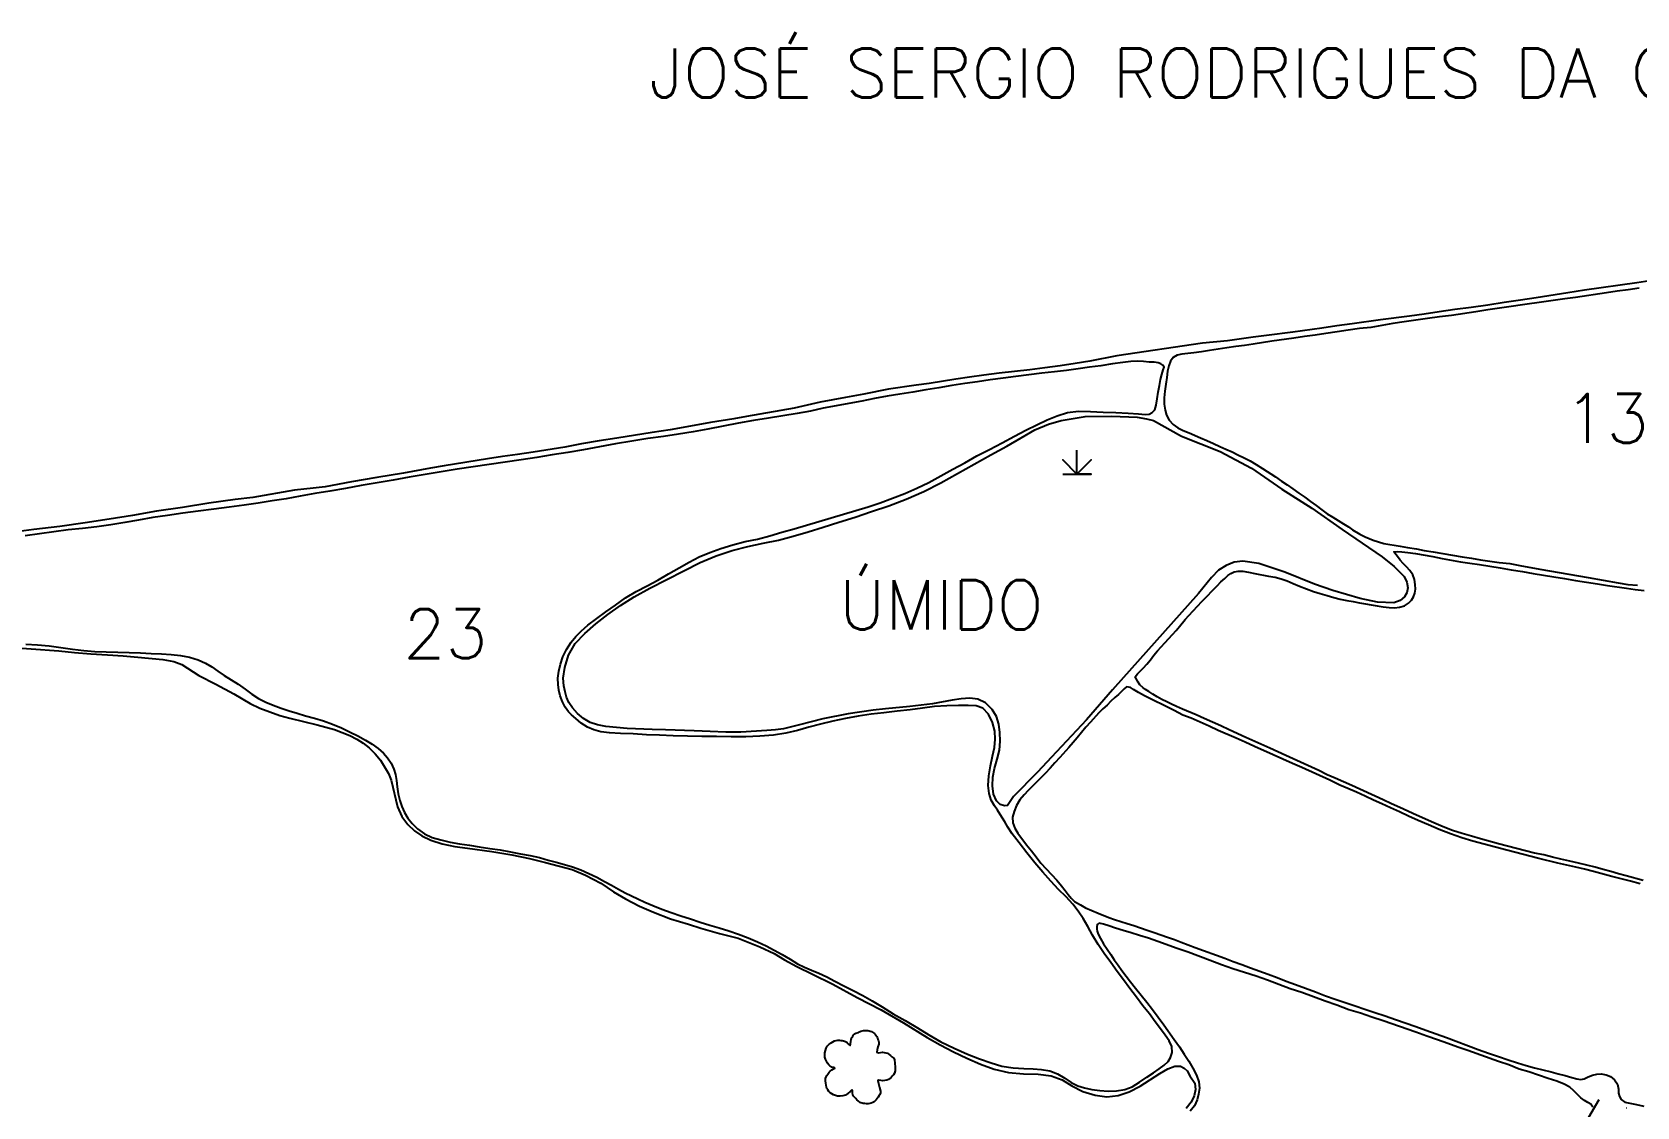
# Model space of a CAD drawing. Extents: x 724956 to 730896, y 7806909 to 7811109.
# Drawn here: x 726270 to 727120, y 7809870 to 7810439 of the extents above; entities that cross this region are included whole.
import ezdxf

# ---------------------------------------------------------------- set-up
doc = ezdxf.new("R2010")
doc.units = 0
doc.header["$MEASUREMENT"] = 0
doc.linetypes.add('CONTINUO', pattern=[0])
doc.linetypes.add('DASHDOT', pattern=[25.4, 12.7, -6.35, 0, -6.35])
for name, color, linetype in [('0114000131', 1, 'Continuous'), ('0114000131013', 5, 'Continuous'), ('0114000131014', 5, 'Continuous'), ('0114000131015', 5, 'Continuous'), ('0114000131016', 5, 'Continuous'), ('0114000131023', 5, 'Continuous'), ('_SIMBOLO ARVORE', 118, 'Continuous'), ('_SIMBOLO BREJO', 118, 'Continuous'), ('MATO', 3, 'Continuous'), ('REDE_DE_LUZ', 6, 'DASHDOT'), ('TEXTO_CONFRONTANTES', 7, 'Continuous'), ('TEXTO_NUN_TAL', 7, 'Continuous'), ('TG', 7, 'CONTINUO')]:
    doc.layers.add(name, color=color, linetype=linetype)
doc.layers.add('TEXTO_DIVERSOS', color=7, linetype='Continuous', lineweight=5)
doc.styles.add('Simplex', font='simplex.shx')

# ---------------------------------------------------------------- blocks, each defined once
blk = doc.blocks.new('92C4C93630411DD16ADE60')
at = {"layer": 'TG', "color": 94, "linetype": 'CONTINUO'}
blk.add_polyline3d([(727079.207964, 7809617.410039, 0), (727078.622403, 7809616.878115, 0), (727077.940319, 7809616.272095, 0), (727077.179466, 7809615.7071, 0), (727076.317577, 7809615.471178, 0), (727075.442443, 7809615.376827, 0), (727074.601834, 7809615.409472, 0), (727073.917431, 7809615.557139, 0), (727073.307658, 7809615.800701, 0), (727072.764851, 7809616.123631, 0), (727072.259699, 7809616.506016, 0), (727071.822418, 7809616.937259, 0), (727071.461579, 7809617.403375, 0), (727071.215591, 7809617.846502, 0), (727071.040807, 7809618.329443, 0), (727070.923417, 7809618.871125, 0), (727070.808649, 7809619.589675, 0), (727070.75438, 7809620.330415, 0), (727070.777523, 7809621.037869, 0), (727070.957596, 7809621.560737, 0), (727071.201955, 7809622.011237, 0), (727071.480562, 7809622.405763, 0), (727071.688498, 7809622.765217, 0), (727071.926761, 7809623.098102, 0), (727072.221471, 7809623.41743, 0), (727072.790196, 7809623.788164, 0), (727073.324021, 7809624.132402, 0), (727073.70548, 7809624.424193, 0), (727073.539872, 7809624.545041, 0), (727073.194893, 7809624.630949, 0), (727072.761005, 7809624.725373, 0), (727072.458153, 7809624.905561, 0), (727072.150204, 7809625.155837, 0), (727071.830508, 7809625.494318, 0), (727071.430999, 7809625.994258, 0), (727071.052505, 7809626.57728, 0), (727070.734434, 7809627.220145, 0), (727070.564327, 7809627.880718, 0), (727070.497371, 7809628.568832, 0), (727070.536882, 7809629.275421, 0), (727070.737412, 7809630.051308, 0), (727071.012614, 7809630.782624, 0), (727071.327378, 7809631.415389, 0), (727071.568012, 7809631.748048, 0), (727071.836922, 7809631.984872, 0), (727072.157935, 7809632.182558, 0), (727072.61665, 7809632.516385, 0), (727073.12879, 7809632.835532, 0), (727073.671849, 7809633.107757, 0), (727074.212789, 7809633.242116, 0), (727074.747542, 7809633.309102, 0), (727075.261503, 7809633.320504, 0), (727075.718051, 7809633.298345, 0), (727076.141116, 7809633.236501, 0), (727076.532609, 7809633.139085, 0), (727076.878983, 7809633.027332, 0), (727077.209203, 7809632.875388, 0), (727077.536775, 7809632.674519, 0), (727077.936147, 7809632.237386, 0), (727078.314179, 7809631.867821, 0), (727078.638673, 7809631.691051, 0), (727078.798841, 7809632.196323, 0), (727078.900015, 7809632.871819, 0), (727078.968937, 7809633.569743, 0), (727079.038796, 7809633.87513, 0), (727079.125053, 7809634.107733, 0), (727079.249615, 7809634.320135, 0), (727079.470481, 7809634.678687, 0), (727079.746399, 7809635.036879, 0), (727080.072207, 7809635.361967, 0), (727080.457219, 7809635.544258, 0), (727080.870942, 7809635.685672, 0), (727081.29736, 7809635.811179, 0), (727081.690247, 7809636.003211, 0), (727082.08645, 7809636.186178, 0), (727082.492607, 7809636.341953, 0), (727082.935212, 7809636.423122, 0), (727083.386158, 7809636.462807, 0), (727083.837192, 7809636.464843, 0), (727084.277139, 7809636.441156, 0), (727084.702861, 7809636.381426, 0), (727085.108299, 7809636.283424, 0), (727085.480778, 7809636.137916, 0), (727085.825813, 7809635.954928, 0), (727086.142301, 7809635.737486, 0), (727086.419216, 7809635.503249, 0), (727086.672829, 7809635.229625, 0), (727086.909482, 7809634.908659, 0), (727087.159431, 7809634.504599, 0), (727087.387174, 7809634.058136, 0), (727087.581123, 7809633.582163, 0), (727087.737229, 7809633.15633, 0), (727087.830706, 7809632.676707, 0), (727087.84431, 7809632.10612, 0), (727087.573481, 7809631.169653, 0), (727087.328776, 7809630.246183, 0), (727087.233438, 7809629.476846, 0), (727087.711917, 7809629.341669, 0), (727088.360344, 7809629.388723, 0), (727089.076054, 7809629.504975, 0), (727089.60811, 7809629.445312, 0), (727090.113332, 7809629.327832, 0), (727090.600263, 7809629.138558, 0), (727091.116084, 7809628.795495, 0), (727091.601726, 7809628.403693, 0), (727092.036756, 7809628.000188, 0), (727092.370623, 7809627.816515, 0), (727092.635601, 7809627.549332, 0), (727092.833843, 7809627.0898, 0), (727092.996192, 7809625.951312, 0), (727093.074599, 7809624.686116, 0), (727093.049704, 7809623.468694, 0), (727092.836189, 7809622.778236, 0), (727092.530118, 7809622.255984, 0), (727092.161597, 7809621.847888, 0), (727091.81995, 7809621.425711, 0), (727091.431653, 7809621.065233, 0), (727090.982398, 7809620.768047, 0), (727090.394045, 7809620.535132, 0), (727089.763991, 7809620.369151, 0), (727089.125803, 7809620.272153, 0), (727088.44579, 7809620.454573, 0), (727087.875217, 7809620.553789, 0), (727087.49809, 7809620.415563, 0), (727087.696341, 7809619.41009, 0), (727088.032613, 7809618.215376, 0), (727088.367473, 7809617.03386, 0), (727088.3416, 7809616.430535, 0), (727088.200363, 7809615.97337, 0), (727087.969244, 7809615.592888, 0), (727087.68391, 7809615.104544, 0), (727087.35202, 7809614.640231, 0), (727086.99142, 7809614.21677, 0), (727086.661346, 7809613.875292, 0), (727086.307205, 7809613.590085, 0), (727085.915795, 7809613.359745, 0), (727085.433211, 7809613.18167, 0), (727084.917487, 7809613.056549, 0), (727084.385953, 7809612.983873, 0), (727083.861018, 7809612.974114, 0), (727083.35112, 7809613.007549, 0), (727082.869778, 7809613.075436, 0), (727082.475414, 7809613.121535, 0), (727082.102965, 7809613.22022, 0), (727081.732271, 7809613.398368, 0), (727081.287548, 7809613.772136, 0), (727080.845978, 7809614.212164, 0), (727080.429119, 7809614.678372, 0), (727080.07745, 7809615.041628, 0), (727079.779416, 7809615.417689, 0), (727079.542385, 7809615.833259, 0), (727079.449911, 7809616.466542, 0), (727079.376033, 7809617.079124, 0), (727079.270974, 7809617.584086, 0)], dxfattribs=at)

msp = doc.modelspace()

# ---------------------------------------------------------------- linework, layer by layer
at = {"layer": '0114000131'}
for points in [[(727128.65, 7810307.6), (727119.49, 7810306.19), (727091.94, 7810302.21), (727082.96, 7810300.85), (727066.26, 7810298.17), (727057.97, 7810297), (727049.43, 7810295.67), (727040.7, 7810294.37), (727031.94, 7810293.08), (727023.29, 7810291.94), (727014.92, 7810290.71), (727006.95, 7810289.48), (726999.25, 7810288.49), (726983.89, 7810286.58), (726968.82, 7810284.36), (726960.85, 7810283.33), (726952.79, 7810282.15), (726937.49, 7810279.98), (726923.51, 7810278.23), (726916.59, 7810277.29), (726902.86, 7810275.48), (726889.67, 7810274.22), (726844.37, 7810267.49), (726829.99, 7810264.62), (726822.24, 7810263.37), (726814.3, 7810262.17), (726806.26, 7810261.11), (726798.23, 7810260.1), (726790.15, 7810259.13), (726781.99, 7810258.23), (726773.98, 7810257.22), (726766.34, 7810256.19), (726759.09, 7810255.08), (726745.05, 7810252.86), (726738.13, 7810251.9), (726723.57, 7810249.78), (726710.52, 7810247.24), (726700.69, 7810245.47), (726687.36, 7810242.92), (726673.54, 7810239.87), (726648.28, 7810235.31), (726641.67, 7810234.23), (726629.37, 7810232.14), (726616.72, 7810229.87), (726607.89, 7810228.42), (726598.48, 7810226.99), (726579.73, 7810223.94), (726570.33, 7810222.47), (726561.1, 7810220.92), (726552.19, 7810219.19), (726535.37, 7810216.47), (726527.24, 7810215.25), (726519.22, 7810214.18), (726511.25, 7810212.97), (726488.31, 7810209.23), (726481.11, 7810208.01), (726466.83, 7810205.43), (726452.71, 7810203.18), (726439.25, 7810200.85), (726425.38, 7810198.14), (726419.03, 7810197.41), (726409.13, 7810196.36), (726387.17, 7810192.56), (726377.71, 7810191.43), (726363.84, 7810189.51), (726349.83, 7810187.31), (726336.16, 7810185.31), (726323.49, 7810183.07), (726311.13, 7810181.09), (726298.31, 7810179.1), (726284.89, 7810177.14), (726271.2, 7810175.57), (726244.5, 7810172.03)], [(726255.07, 7810113.59), (726284.47, 7810111.42), (726292.64, 7810110.58), (726301.41, 7810109.8), (726310.22, 7810109.27), (726318.4, 7810108.69), (726326.14, 7810108.11), (726339.41, 7810106.86), (726345.23, 7810105.78), (726349.59, 7810104.15), (726358.56, 7810098.29), (726367.57, 7810093.73), (726377.01, 7810088.75), (726385.71, 7810083.51), (726390.73, 7810081.14), (726401.31, 7810077.2), (726406.69, 7810075.84), (726421.11, 7810072.33), (726430.24, 7810069.76), (726438.47, 7810066.57), (726442.06, 7810064.76), (726445.42, 7810062.58), (726448.65, 7810060.12), (726451.89, 7810056.99), (726454.66, 7810053.49), (726458.85, 7810046.45), (726460.25, 7810042.96), (726463.67, 7810028.94), (726465.96, 7810023.83), (726469.18, 7810019.57), (726472.72, 7810016.23), (726476.6, 7810013.55), (726481.36, 7810011.3), (726487.21, 7810009.34), (726493.92, 7810007.96), (726500.69, 7810007.07), (726513.62, 7810005.29), (726524.09, 7810003.56), (726533.43, 7810001.59), (726542.03, 7809999.44), (726556.04, 7809995.73), (726563.19, 7809992.69), (726571.22, 7809988.54), (726578.04, 7809983.9), (726584.29, 7809980.19), (726591.68, 7809976.36), (726599.15, 7809973.09), (726608.17, 7809969.62), (726617.58, 7809966.75), (726624.13, 7809964.64), (726634, 7809961.95), (726643.99, 7809959.45), (726655.36, 7809954.9), (726663.04, 7809951.3), (726668.5, 7809947.9), (726675, 7809944.47), (726683.28, 7809940.37), (726694.04, 7809935.12), (726707, 7809928.09), (726719.59, 7809921.51), (726731.45, 7809914.66), (726743.91, 7809906.85), (726750.86, 7809902.9), (726757.84, 7809899.34), (726764.88, 7809895.91), (726772.2, 7809892.72), (726779.44, 7809890.14), (726787.06, 7809888.29), (726794.98, 7809887.55), (726802.76, 7809887.47), (726809.66, 7809886.61), (726815.34, 7809884.48), (726820.54, 7809881.25), (726826.27, 7809878.27), (726832.81, 7809876.29), (726839.03, 7809875.55), (726845.01, 7809876.16), (726850.88, 7809878.04), (726856.74, 7809881.05), (726867.14, 7809887.86), (726871.37, 7809890.2), (726875.09, 7809891.6), (726878, 7809891.74), (726880, 7809890.64), (726881.51, 7809889.26), (726883.06, 7809886.57), (726885.57, 7809882.78), (726885.9, 7809879.42), (726885.27, 7809876.03), (726883.68, 7809872.59), (726881.04, 7809869.27)]]:
    msp.add_lwpolyline(points, dxfattribs=at)
at = {"layer": '0114000131013'}
msp.add_lwpolyline([(727120.76, 7810303.33), (727114.97, 7810302.49), (727109.22, 7810301.62), (727103.57, 7810300.79), (727087.02, 7810298.39), (727081.4, 7810297.6), (727070.31, 7810296.1), (727058.99, 7810294.49), (727053.06, 7810293.59), (727046.94, 7810292.69), (727040.69, 7810291.75), (727034.41, 7810290.79), (727021.54, 7810288.91), (727015.14, 7810288.08), (727008.84, 7810287.2), (727002.6, 7810286.27), (726996.43, 7810285.51), (726990.4, 7810284.6), (726984.57, 7810283.6), (726978.75, 7810282.56), (726972.83, 7810281.88), (726966.84, 7810281.1), (726960.95, 7810280.27), (726955.04, 7810279.38), (726949.34, 7810278.48), (726943.64, 7810277.67), (726937.94, 7810276.89), (726926.46, 7810275.22), (726916.52, 7810273.58), (726911.91, 7810273), (726907.27, 7810272.5), (726902.63, 7810271.75), (726897.92, 7810271.02), (726893.35, 7810270.28), (726889.11, 7810269.64), (726885.18, 7810269.08), (726878.78, 7810268.39), (726876.23, 7810267.81), (726874.22, 7810266.56), (726872.7, 7810264.6), (726871.79, 7810262.11), (726871.19, 7810259.29), (726870.76, 7810256.03), (726870.22, 7810252.47), (726869.73, 7810248.85), (726869.41, 7810245.34), (726869.47, 7810242), (726869.85, 7810238.82), (726870.62, 7810236.03), (726872.01, 7810233.44), (726874.12, 7810231.15), (726876.7, 7810229.45), (726879.54, 7810228.03), (726882.65, 7810226.77), (726888.66, 7810224.11), (726892, 7810222.69), (726895.52, 7810221.13), (726898.93, 7810219.54), (726902.12, 7810218.13), (726905.33, 7810216.63), (726908.45, 7810215.03), (726911.73, 7810213.61), (726914.86, 7810211.97), (726918.09, 7810210.03), (726921.42, 7810207.9), (726928.24, 7810203.44), (726931.43, 7810201.22), (726934.48, 7810199.18), (726937.55, 7810197.07), (726940.64, 7810194.87), (726943.83, 7810192.65), (726946.89, 7810190.47), (726949.88, 7810188.27), (726952.81, 7810186.05), (726955.75, 7810183.92), (726958.71, 7810182.11), (726961.56, 7810180.31), (726964.31, 7810178.53), (726966.92, 7810176.95), (726969.16, 7810175.46), (726972.94, 7810173.18), (726975.76, 7810171.76), (726980.04, 7810170.01), (726985.68, 7810168.12), (726994.28, 7810166.81), (726998.24, 7810166.05), (727003, 7810165.37), (727006.98, 7810164.53), (727011.85, 7810163.76), (727022.04, 7810162.11), (727027.09, 7810161.17), (727032.02, 7810160.41), (727036.85, 7810159.58), (727041.67, 7810158.9), (727046.78, 7810158.22), (727052.26, 7810157.54), (727057.69, 7810156.56), (727068.13, 7810154.61), (727073.35, 7810153.74), (727083.48, 7810151.98), (727088.64, 7810151.06), (727093.85, 7810150.27), (727109.62, 7810147.43), (727114.87, 7810146.54), (727119.95, 7810146.12)], dxfattribs=at)
at = {"layer": '0114000131014'}
msp.add_lwpolyline([(727122.92, 7809989.92), (727113.95, 7809992.4), (727109.82, 7809993.45), (727105.85, 7809994.61), (727101.7, 7809995.78), (727097.42, 7809996.94), (727093.18, 7809997.99), (727088.66, 7809999.01), (727084.01, 7810000.13), (727079.41, 7810001.2), (727074.92, 7810002.31), (727070.33, 7810003.41), (727065.47, 7810004.46), (727060.6, 7810005.64), (727051.08, 7810008.05), (727046.33, 7810009.3), (727036.86, 7810011.96), (727032.01, 7810013.29), (727027.07, 7810014.75), (727022.01, 7810016.43), (727017.03, 7810018.38), (727012.13, 7810020.41), (727002.94, 7810024.42), (726994.12, 7810028.45), (726989.63, 7810030.55), (726985.31, 7810032.64), (726981.13, 7810034.61), (726972.98, 7810038.29), (726968.66, 7810040.21), (726964.27, 7810042.08), (726959.97, 7810044), (726955.62, 7810045.86), (726951.18, 7810048.13), (726933.78, 7810056.04), (726929.56, 7810057.94), (726925.37, 7810059.87), (726912.58, 7810065.63), (726903.86, 7810069.7), (726899.44, 7810071.7), (726890.61, 7810075.63), (726886.35, 7810077.49), (726879.04, 7810080.51), (726875.96, 7810081.9), (726873.27, 7810083.15), (726870.76, 7810084.39), (726868.24, 7810085.68), (726865.77, 7810087.07), (726863.39, 7810088.52), (726861.2, 7810089.96), (726859.48, 7810090.95), (726858.22, 7810091.81), (726856.56, 7810093.47), (726855.65, 7810094.76), (726854.01, 7810097.73), (726855.26, 7810099.18), (726856.72, 7810100.71), (726858.44, 7810102.46), (726860.19, 7810104.41), (726862.1, 7810106.62), (726863.95, 7810109.07), (726865.86, 7810111.41), (726867.81, 7810113.61), (726869.71, 7810115.65), (726873.82, 7810120.02), (726875.69, 7810122.23), (726877.49, 7810124.26), (726880.59, 7810127.99), (726882.53, 7810130.19), (726887.1, 7810135.11), (726889.38, 7810137.53), (726891.46, 7810139.65), (726895.44, 7810143.86), (726897.41, 7810145.88), (726899.41, 7810147.84), (726901.42, 7810149.74), (726903.15, 7810151.24), (726904.66, 7810152.29), (726906.4, 7810153.15), (726908.59, 7810153.64), (726911.11, 7810153.5), (726914.11, 7810153), (726917.38, 7810152.3), (726924.68, 7810150.99), (726928.1, 7810150.32), (726931.39, 7810149.51), (726934.49, 7810148.45), (726937.67, 7810147.12), (726941.08, 7810145.62), (726944.71, 7810144.18), (726948.35, 7810142.86), (726952.03, 7810141.69), (726955.65, 7810140.61), (726959.14, 7810139.65), (726962.62, 7810138.75), (726966.08, 7810138.02), (726969.49, 7810137.49), (726972.74, 7810136.86), (726982.05, 7810135.24), (726985.34, 7810134.71), (726988.47, 7810134.28), (726991.32, 7810134.13), (726993.95, 7810134.47), (726996.54, 7810135.3), (726998.69, 7810136.59), (727000.35, 7810138.29), (727001.39, 7810140.06), (727002, 7810141.89), (727002.34, 7810144.06), (727002.3, 7810146.44), (727001.91, 7810149.13), (727000.93, 7810151.67), (726999.45, 7810153.9), (726997.63, 7810155.86), (726995.83, 7810157.69), (726994.36, 7810159.33), (726993.44, 7810160.6), (726990.97, 7810163.88), (726992.81, 7810163.89), (726995.11, 7810163.78), (726998.42, 7810163.45), (727002.48, 7810162.85), (727011.55, 7810161.26), (727016.46, 7810160.31), (727026.27, 7810158.58), (727031.22, 7810157.84), (727036.24, 7810157.07), (727047.27, 7810155.28), (727053.12, 7810154.29), (727058.99, 7810153.32), (727064.67, 7810152.35), (727075.68, 7810150.6), (727081.23, 7810149.69), (727087.04, 7810148.68), (727092.99, 7810147.68), (727098.73, 7810146.84), (727103.97, 7810145.99), (727114.01, 7810144.55), (727118.71, 7810143.93), (727123.4, 7810143.41)], dxfattribs=at)
at = {"layer": '0114000131015'}
msp.add_lwpolyline([(727121.29, 7809988.13), (727116.22, 7809989.5), (727106.29, 7809992.11), (727096.66, 7809994.67), (727091.88, 7809995.84), (727087.21, 7809996.94), (727082.54, 7809997.94), (727077.77, 7809999.07), (727067.67, 7810001.58), (727050.8, 7810005.91), (727038.72, 7810009.13), (727032.76, 7810010.81), (727026.86, 7810012.55), (727020.93, 7810014.55), (727015.02, 7810016.91), (727009.3, 7810019.31), (727003.89, 7810021.7), (726998.74, 7810023.98), (726993.9, 7810026.28), (726989.19, 7810028.41), (726984.65, 7810030.4), (726980.21, 7810032.41), (726975.69, 7810034.58), (726971.13, 7810036.62), (726966.62, 7810038.67), (726962.39, 7810040.29), (726957.04, 7810042.92), (726942.34, 7810049.61), (726937.27, 7810051.86), (726932.14, 7810054.09), (726927.03, 7810056.39), (726917.14, 7810060.88), (726912.31, 7810063.02), (726907.58, 7810065.14), (726897.97, 7810069.32), (726893.14, 7810071.55), (726883.77, 7810075.82), (726879.29, 7810077.46), (726874.72, 7810079.85), (726870.4, 7810081.92), (726862.47, 7810085.79), (726859.01, 7810087.63), (726855.86, 7810089.44), (726853.18, 7810091.02), (726851.52, 7810092.06), (726849.42, 7810092.41), (726848.29, 7810091.27), (726846.98, 7810090.05), (726845.24, 7810088.38), (726843.26, 7810086.66), (726841.24, 7810084.8), (726839.15, 7810082.7), (726836.92, 7810080.77), (726834.82, 7810078.55), (726830.39, 7810073.65), (726827.94, 7810070.95), (726825.61, 7810068.13), (726823.43, 7810065.44), (726821.23, 7810062.85), (726818.91, 7810060.33), (726814.19, 7810054.96), (726811.57, 7810052.08), (726808.98, 7810049.33), (726806.45, 7810046.56), (726801.67, 7810041.78), (726799.62, 7810039.68), (726797.47, 7810037.56), (726795.28, 7810035.23), (726793.09, 7810032.51), (726791.28, 7810029.56), (726789.97, 7810026.5), (726789.21, 7810023.45), (726789.38, 7810020.45), (726790.33, 7810017.62), (726791.91, 7810014.92), (726796.6, 7810008.87), (726799.15, 7810005.65), (726801.64, 7810002.37), (726804.17, 7809999.15), (726806.88, 7809996.09), (726809.77, 7809993.15), (726812.6, 7809990.07), (726815.14, 7809987.17), (726816.97, 7809984.69), (726818.51, 7809982.53), (726820.13, 7809980.59), (726821.98, 7809978.82), (726823.45, 7809977.85), (726825.08, 7809977), (726827.84, 7809975.48), (726834.51, 7809972.6), (726840.06, 7809970.31), (726843.17, 7809969.22), (726846.39, 7809968.25), (726849.76, 7809967.14), (726853.28, 7809966.02), (726856.86, 7809964.84), (726860.49, 7809963.63), (726864.06, 7809962.38), (726871.2, 7809960), (726874.83, 7809958.64), (726878.48, 7809957.27), (726882.13, 7809955.87), (726885.83, 7809954.48), (726901.56, 7809948.83), (726905.95, 7809947.12), (726910.49, 7809945.44), (726915.14, 7809943.77), (726924.36, 7809940.37), (726929.12, 7809938.52), (726933.91, 7809936.71), (726938.84, 7809934.88), (726949.57, 7809930.94), (726954.78, 7809928.97), (726959.97, 7809927.13), (726970.46, 7809923.56), (726975.65, 7809921.88), (726980.91, 7809920.11), (726986.39, 7809918.24), (726991.85, 7809916.44), (727002.57, 7809912.71), (727007.88, 7809910.81), (727018.81, 7809906.84), (727035.53, 7809900.57), (727041, 7809898.57), (727046.3, 7809896.76), (727051.43, 7809895.11), (727056.34, 7809893.44), (727060.98, 7809892.01), (727065.44, 7809890.85), (727069.73, 7809889.8), (727074.28, 7809888.73), (727077.87, 7809887.71), (727081.6, 7809886.78), (727085.1, 7809885.7), (727087.84, 7809884.93), (727089.94, 7809884.71), (727091.71, 7809885.04), (727093.76, 7809886.02), (727096.06, 7809886.91), (727098.45, 7809887.46), (727100.72, 7809887.58), (727103.32, 7809887.13), (727105.65, 7809886.15), (727107.81, 7809884.48), (727109.28, 7809882.12), (727109.83, 7809879.57), (727109.88, 7809877.39), (727110.31, 7809875.69), (727111.35, 7809874.02), (727113.29, 7809872.67), (727115.85, 7809872.03), (727119.32, 7809871.41), (727123.23, 7809870.5)], dxfattribs=at)
at = {"layer": '0114000131016'}
msp.add_lwpolyline([(727096.27, 7809869.96), (727095.18, 7809871.51), (727093.58, 7809872.4), (727091.79, 7809873.45), (727089.95, 7809874.89), (727088.07, 7809876.77), (727086.25, 7809878.69), (727084.07, 7809880.57), (727081.07, 7809882.25), (727077.16, 7809883.67), (727072.69, 7809885.12), (727062.43, 7809888.7), (727057.23, 7809890.14), (727051.81, 7809892.37), (727046.4, 7809894.22), (727030.18, 7809899.96), (727024.86, 7809901.82), (727019.48, 7809903.76), (727014.07, 7809905.67), (727008.5, 7809907.61), (727002.62, 7809909.68), (726985.24, 7809915.7), (726979.39, 7809917.64), (726973.35, 7809919.7), (726967.11, 7809921.42), (726960.86, 7809923.94), (726954.61, 7809926.16), (726948.4, 7809928.42), (726942.2, 7809930.58), (726936.05, 7809932.66), (726930.07, 7809934.86), (726924.1, 7809937.14), (726918.06, 7809939.3), (726911.93, 7809941.25), (726905.79, 7809943.26), (726899.73, 7809945.35), (726893.77, 7809947.52), (726882.06, 7809951.91), (726876.35, 7809953.99), (726866.02, 7809957.7), (726861.18, 7809959.38), (726856.42, 7809960.9), (726851.94, 7809962.26), (726847.78, 7809963.54), (726843.72, 7809964.74), (726840.05, 7809965.9), (726837.22, 7809966.78), (726834.99, 7809967.32), (726833.88, 7809966.7), (726833.71, 7809965.42), (726833.76, 7809964.14), (726833.88, 7809963.03), (726834.4, 7809961.44), (726835.66, 7809959.21), (726837.33, 7809956.42), (726839.23, 7809953.59), (726841.11, 7809950.85), (726842.99, 7809948.01), (726845.01, 7809945.17), (726847.06, 7809942.24), (726849.25, 7809939.32), (726851.52, 7809936.24), (726854.19, 7809932.9), (726860.17, 7809925.57), (726863.17, 7809921.65), (726866.16, 7809917.55), (726869.14, 7809913.52), (726874.77, 7809905.77), (726877.53, 7809901.88), (726880.03, 7809898.01), (726882.38, 7809894.26), (726884.58, 7809890.58), (726886.48, 7809886.92), (726887.75, 7809883.4), (726888.06, 7809879.98), (726887.54, 7809876.81), (726886.86, 7809873.9), (726885.46, 7809870.73), (726883.15, 7809867.86)], dxfattribs=at)
at = {"layer": '0114000131023'}
msp.add_lwpolyline([(726267.04, 7810114.86), (726273.16, 7810114.51), (726279.34, 7810114.04), (726285.5, 7810113.26), (726291.59, 7810112.36), (726297.64, 7810111.52), (726303.53, 7810111.08), (726309.42, 7810110.83), (726315.57, 7810110.68), (726321.72, 7810110.47), (726327.67, 7810110.29), (726333.3, 7810110.03), (726338.69, 7810109.75), (726343.83, 7810109.51), (726348.73, 7810109), (726353.6, 7810108.11), (726358.15, 7810106.71), (726362, 7810104.9), (726365.31, 7810102.94), (726368.59, 7810100.65), (726371.94, 7810098.44), (726375.59, 7810096.07), (726379.34, 7810093.81), (726382.95, 7810091.22), (726386.56, 7810088.53), (726390.14, 7810086.14), (726393.93, 7810084.25), (726397.91, 7810082.68), (726402, 7810081.05), (726406.24, 7810079.69), (726410.63, 7810078.45), (726415.04, 7810077.1), (726419.67, 7810075.88), (726424.43, 7810074.46), (726429.25, 7810072.7), (726434.06, 7810070.63), (726438.62, 7810068.43), (726442.72, 7810066.36), (726446.64, 7810064.21), (726450.2, 7810062.01), (726453.42, 7810059.68), (726456.24, 7810057.27), (726458.42, 7810054.8), (726460.23, 7810052.01), (726461.79, 7810048.9), (726462.51, 7810046), (726463.07, 7810042.81), (726463.46, 7810039.4), (726464.08, 7810035.85), (726464.83, 7810032.32), (726465.98, 7810029.11), (726467.35, 7810025.96), (726469.1, 7810022.88), (726471.38, 7810020.04), (726474.28, 7810017.18), (726477.89, 7810014.56), (726481.92, 7810012.73), (726486.54, 7810011.42), (726491.52, 7810010.26), (726496.55, 7810009.34), (726501.67, 7810008.52), (726506.96, 7810007.66), (726512.44, 7810006.83), (726517.93, 7810006.07), (726523.41, 7810005.12), (726528.68, 7810004.1), (726533.87, 7810003.14), (726538.72, 7810002.06), (726543.31, 7810000.71), (726547.63, 7809999.59), (726551.95, 7809998.36), (726556.35, 7809997.12), (726560.66, 7809995.5), (726564.87, 7809993.68), (726569.1, 7809991.66), (726573.15, 7809989.47), (726576.89, 7809987.45), (726580.62, 7809985.41), (726584.19, 7809983.36), (726587.49, 7809981.72), (726590.81, 7809980.13), (726594.54, 7809978.4), (726598.71, 7809976.61), (726603.51, 7809974.71), (726608.5, 7809972.99), (726613.6, 7809971.3), (726618.79, 7809969.67), (726623.91, 7809967.87), (726628.88, 7809966.3), (726633.96, 7809964.81), (726639.06, 7809963.23), (726644.19, 7809961.49), (726649.19, 7809959.58), (726654.11, 7809957.5), (726658.76, 7809955.3), (726663.06, 7809953.1), (726667.27, 7809950.69), (726671.46, 7809948.36), (726675.28, 7809945.79), (726679.03, 7809944.15), (726682.7, 7809942.56), (726686.61, 7809940.91), (726690.84, 7809938.96), (726695.16, 7809936.64), (726699.82, 7809934.2), (726704.82, 7809931.69), (726709.86, 7809929.03), (726714.95, 7809926.21), (726720.18, 7809923), (726726.02, 7809919.41), (726732.34, 7809915.78), (726738.8, 7809911.94), (726744.94, 7809908.19), (726751.23, 7809904.64), (726758.25, 7809901.14), (726765.24, 7809898.07), (726771.75, 7809895.51), (726777.77, 7809893.43), (726783.53, 7809891.74), (726789.49, 7809890.78), (726795.07, 7809890.53), (726800.05, 7809890.23), (726804.42, 7809889.89), (726808.82, 7809889.2), (726813, 7809887.66), (726816.75, 7809885.42), (726820.15, 7809883.12), (726823.63, 7809881.36), (726827.27, 7809880.14), (726831.13, 7809879.39), (726835.31, 7809878.82), (726839.77, 7809878.49), (726844.24, 7809878.72), (726848.53, 7809879.43), (726852.53, 7809880.83), (726856.39, 7809883.2), (726860.22, 7809885.84), (726863.74, 7809888.17), (726866.79, 7809890.29), (726869.37, 7809892.18), (726871.45, 7809894.1), (726872.84, 7809896.28), (726873.7, 7809898.99), (726873.45, 7809902.05), (726872.06, 7809905.08), (726869.9, 7809908.09), (726867.42, 7809911.45), (726864.7, 7809915.22), (726861.59, 7809919.32), (726858.19, 7809923.64), (726854.7, 7809928.15), (726851.25, 7809932.76), (726847.88, 7809937.32), (726844.57, 7809941.84), (726841.09, 7809946.5), (726837.68, 7809951.23), (726834.41, 7809956.14), (726831.55, 7809961.03), (726828.98, 7809965.63), (726826.46, 7809969.85), (726823.88, 7809973.63), (726821.04, 7809977.42), (726817.48, 7809981.22), (726813.46, 7809985.15), (726809.35, 7809989.5), (726805.21, 7809994.32), (726800.93, 7809999.34), (726796.79, 7810004.58), (726792.74, 7810009.79), (726789.02, 7810014.54), (726786.66, 7810018.06), (726785.02, 7810020.89), (726783.79, 7810022.93), (726782.55, 7810024.85), (726781.24, 7810027.09), (726779.67, 7810029.47), (726777.91, 7810032.37), (726776.7, 7810035.96), (726776.2, 7810040.22), (726776.58, 7810045.29), (726777.54, 7810050.55), (726778.63, 7810055.61), (726779.52, 7810060.3), (726779.9, 7810064.7), (726779.78, 7810068.97), (726778.58, 7810073.43), (726776.43, 7810077.86), (726773.41, 7810081.1), (726769.87, 7810082.32), (726765.74, 7810082.44), (726760.58, 7810082.42), (726754.39, 7810082.27), (726747.93, 7810081.89), (726741.48, 7810081.13), (726734.9, 7810080.24), (726728.06, 7810079.54), (726721.09, 7810078.69), (726714.28, 7810077.86), (726707.52, 7810076.91), (726700.81, 7810075.7), (726694.1, 7810074.25), (726687.52, 7810072.65), (726681.33, 7810071.06), (726675.32, 7810069.32), (726669.19, 7810067.85), (726662.57, 7810066.82), (726655.41, 7810066.19), (726647.95, 7810065.97), (726640.26, 7810065.97), (726632.54, 7810066.02), (726624.79, 7810066.12), (726617.07, 7810066.28), (726609.62, 7810066.5), (726602.36, 7810066.74), (726595.35, 7810067.06), (726588.34, 7810067.42), (726581.65, 7810067.67), (726575.88, 7810068), (726571.35, 7810068.62), (726567.63, 7810069.55), (726564.19, 7810070.97), (726560.86, 7810073.08), (726557.98, 7810075.56), (726555.79, 7810077.57), (726554.2, 7810079.23), (726552.41, 7810081.6), (726550.98, 7810084.43), (726549.75, 7810087.53), (726549.07, 7810090.67), (726548.71, 7810093.68), (726548.56, 7810096.98), (726548.95, 7810100.69), (726549.85, 7810104.4), (726551.2, 7810108.24), (726553.13, 7810112.2), (726555.51, 7810115.97), (726557.95, 7810119.03), (726560.78, 7810121.79), (726564.47, 7810124.91), (726569.15, 7810128.61), (726573.96, 7810132.08), (726579.02, 7810135.62), (726584.31, 7810139.4), (726589.92, 7810142.87), (726595.77, 7810145.89), (726601.5, 7810148.89), (726607.14, 7810152.15), (726612.67, 7810155.35), (726618.03, 7810158.35), (726623.38, 7810161.06), (726628.91, 7810163.42), (726634.84, 7810165.59), (726641.06, 7810167.57), (726647.6, 7810169.2), (726654.2, 7810170.58), (726660.67, 7810172.17), (726667.07, 7810174.11), (726673.56, 7810175.91), (726680.14, 7810177.82), (726686.71, 7810179.89), (726693.24, 7810181.79), (726699.7, 7810183.71), (726706.21, 7810185.64), (726712.71, 7810187.67), (726719.13, 7810189.77), (726725.57, 7810192.13), (726732.1, 7810194.66), (726738.53, 7810197.44), (726744.9, 7810200.5), (726751.24, 7810203.94), (726757.54, 7810207.44), (726763.88, 7810210.91), (726770.29, 7810214.52), (726776.96, 7810217.94), (726783.64, 7810221.51), (726790.15, 7810225.03), (726796.25, 7810228.23), (726802.02, 7810231.04), (726807.45, 7810233.63), (726812.8, 7810235.79), (726818.29, 7810237.46), (726824.02, 7810238.16), (726830.35, 7810238.04), (726837.08, 7810237.75), (726843.87, 7810237.45), (726850.34, 7810237.19), (726855.74, 7810236.79), (726859.33, 7810236.53), (726861.48, 7810236.71), (726863.05, 7810237.44), (726864.41, 7810238.95), (726865.19, 7810241.31), (726865.67, 7810244.68), (726866.24, 7810248.19), (726866.85, 7810251.87), (726867.54, 7810254.97), (726868.25, 7810257.65), (726868.9, 7810260.02), (726869.42, 7810261.55), (726868.71, 7810262.47), (726867.69, 7810263.24), (726866.2, 7810263.74), (726864.14, 7810264.12), (726861.54, 7810264.22), (726858.38, 7810264.45), (726855.1, 7810264.61), (726851.74, 7810264.45), (726847.51, 7810264.02), (726842.09, 7810263.18), (726835.96, 7810262.21), (726829.87, 7810261.41), (726823.86, 7810260.59), (726817.72, 7810259.78), (726811.32, 7810259), (726804.65, 7810258.26), (726797.81, 7810257.48), (726790.94, 7810256.63), (726784.11, 7810255.74), (726777.36, 7810254.72), (726770.65, 7810253.78), (726763.89, 7810252.78), (726757.05, 7810251.71), (726750.19, 7810250.57), (726743.32, 7810249.42), (726736.42, 7810248.34), (726729.56, 7810247.24), (726722.85, 7810246.1), (726716.18, 7810244.86), (726709.42, 7810243.56), (726702.6, 7810242.32), (726695.74, 7810241.05), (726688.94, 7810239.79), (726682.19, 7810238.3), (726675.11, 7810236.96), (726667.64, 7810235.66), (726659.95, 7810234.45), (726652.05, 7810233.25), (726644.09, 7810231.81), (726636.06, 7810230.24), (726627.98, 7810228.72), (726620.06, 7810227.31), (726612.28, 7810226.06), (726604.38, 7810224.88), (726596.1, 7810223.74), (726587.59, 7810222.36), (726579.04, 7810220.85), (726570.5, 7810219.27), (726562.05, 7810217.76), (726553.75, 7810216.36), (726545.55, 7810215.07), (726537.36, 7810213.69), (726529.07, 7810212.48), (726520.65, 7810211.25), (726512.19, 7810209.98), (726503.73, 7810208.7), (726495.25, 7810207.45), (726486.76, 7810206.09), (726478.32, 7810204.66), (726469.8, 7810203.21), (726461.29, 7810201.78), (726452.85, 7810200.33), (726444.46, 7810198.84), (726436.13, 7810197.35), (726427.88, 7810195.88), (726419.87, 7810194.63), (726412.15, 7810193.27), (726404.65, 7810191.88), (726397.27, 7810190.69), (726389.94, 7810189.56), (726382.47, 7810188.56), (726374.6, 7810187.49), (726366.45, 7810186.37), (726358.22, 7810185.26), (726350.07, 7810184.19), (726342.01, 7810183.09), (726334.16, 7810181.98), (726326.6, 7810180.53), (726319.3, 7810179.36), (726311.98, 7810178.03), (726304.51, 7810177.08), (726296.92, 7810176.22), (726289.31, 7810175.36), (726281.7, 7810174.3), (726274.16, 7810173.23), (726266.67, 7810172.24)], dxfattribs=at)
at = {"layer": '_SIMBOLO BREJO', "linetype": 'CONTINUO'}
msp.add_polyline3d([(726815.8, 7810204.92, 0), (726830.68, 7810204.92, 0), (726823.24, 7810204.92, 0), (726815.72, 7810212.44, 0), (726823.24, 7810204.92, 0), (726830.75, 7810212.44, 0), (726823.24, 7810204.92, 0), (726823.24, 7810217.56, 0)], dxfattribs=at)
at = {"layer": 'MATO'}
msp.add_lwpolyline([(726782.58, 7810030.14), (726780.59, 7810032.04), (726779, 7810035.67), (726778.58, 7810040.06), (726778.77, 7810044.53), (726779.6, 7810049.19), (726780.94, 7810054.08), (726782.24, 7810058.91), (726782.53, 7810063.7), (726782.36, 7810068.21), (726781.82, 7810072.7), (726780.6, 7810076.67), (726778.46, 7810080.43), (726774.9, 7810083.85), (726770.71, 7810085.8), (726766.52, 7810086.33), (726762.02, 7810086.09), (726757.25, 7810085.36), (726746.82, 7810083.34), (726734.82, 7810082.04), (726721.98, 7810080.77), (726715.43, 7810079.98), (726702.19, 7810078.05), (726688.71, 7810075.45), (726676.49, 7810072.25), (726668.02, 7810070.23), (726663.75, 7810069.59), (726659.05, 7810069.25), (726645.3, 7810068.39), (726637.35, 7810068.4), (726629.09, 7810068.66), (726620.7, 7810069.01), (726605.57, 7810069.61), (726598.36, 7810069.83), (726585.26, 7810070.38), (726573.95, 7810071.35), (726569.48, 7810072.2), (726565.62, 7810073.55), (726562.13, 7810075.67), (726558.88, 7810078.31), (726556.33, 7810081.25), (726554.4, 7810084.07), (726553.08, 7810086.95), (726552.32, 7810089.69), (726551.74, 7810092.82), (726551.28, 7810096.93), (726552.19, 7810102.65), (726554.21, 7810109.2), (726557.75, 7810115.35), (726562.83, 7810120.63), (726568.55, 7810125.63), (726574.9, 7810130.57), (726581.71, 7810135.37), (726588.97, 7810140.02), (726597.18, 7810144.53), (726606.25, 7810149.07), (726615.17, 7810153.81), (726623.84, 7810158.2), (726632.39, 7810161.75), (726640.78, 7810164.5), (726649.04, 7810166.64), (726657.24, 7810168.35), (726665.21, 7810170.05), (726673.06, 7810172.01), (726680.93, 7810174.35), (726688.92, 7810176.89), (726697.26, 7810179.44), (726705.78, 7810182.2), (726714.52, 7810185.17), (726723.61, 7810188.11), (726732.84, 7810191.61), (726742.13, 7810195.72), (726751.23, 7810200.3), (726760.07, 7810205.23), (726768.88, 7810210.21), (726777.72, 7810215.08), (726786.07, 7810219.75), (726793.65, 7810224.11), (726800.89, 7810228.35), (726808.15, 7810231.33), (726814.84, 7810233.36), (726827.52, 7810235.39), (726841.7, 7810235.53), (726855.07, 7810234.99), (726860, 7810234.13), (726863.7, 7810233.2), (726878.51, 7810224.99), (726899.04, 7810216.84), (726915.6, 7810208.01), (726931.76, 7810197.01), (726947.57, 7810186.9), (726963.53, 7810175.59), (726984.86, 7810161.12), (726991.06, 7810156.11), (726996.37, 7810150.82), (726997.77, 7810147.73), (726998.3, 7810144.68), (726997.88, 7810142.12), (726996.68, 7810139.98), (726994.24, 7810138.05), (726990.91, 7810136.79), (726982.3, 7810137.14), (726973.16, 7810139.12), (726958.66, 7810143.32), (726949.03, 7810146.75), (726933.34, 7810153.1), (726919.48, 7810157.63), (726911.11, 7810158.94), (726906.47, 7810158.34), (726902.14, 7810156.48), (726898.2, 7810154.01), (726894.47, 7810150.23), (726887.5, 7810141.77), (726841.97, 7810090.77), (726828.25, 7810074.85), (726809.86, 7810055.13), (726802.32, 7810047.19), (726789.73, 7810034.39), (726786.5, 7810029.52), (726784.85, 7810029.42)], close=True, dxfattribs=at)
at = {"layer": 'REDE_DE_LUZ', "ltscale": 5}
msp.add_lwpolyline([(727833.89, 7810065.51), (727205.04, 7809841.42), (727099.46, 7809873.93), (726976.88, 7809664.55), (726936.57, 7809597.58), (726803.35, 7809369.3), (726722.44, 7809230.79)], dxfattribs=at)

# ---------------------------------------------------------------- block references
at = {"layer": '_SIMBOLO ARVORE', "xscale": 1.649943998678652, "yscale": 1.649943998678652, "zscale": 1.649943998678652}
msp.add_blockref('92C4C93630411DD16ADE60', (-472935.85, -5075552.24), dxfattribs=at)

# ---------------------------------------------------------------- texts
at = {"layer": 'TEXTO_CONFRONTANTES', "linetype": 'ByBlock', "style": 'Simplex'}
msp.add_text('JOSÉ SERGIO RODRIGUES DA CUNHA COLOMBO', height=26, dxfattribs=at).set_placement((726596.99, 7810404.09))
at = {"layer": 'TEXTO_DIVERSOS', "color": 7, "linetype": 'ByBlock', "style": 'Simplex'}
msp.add_text('ÚMIDO', height=26, dxfattribs=at).set_placement((726697.36, 7810122.77))
at = {"layer": 'TEXTO_NUN_TAL', "color": 7, "linetype": 'ByBlock', "style": 'Simplex'}
for s, p in [('13', (727081.24, 7810221.38)), ('23', (726466.74, 7810107.53))]:
    msp.add_text(s, height=26, dxfattribs=at).set_placement(p)

doc.saveas('drawing.dxf')
